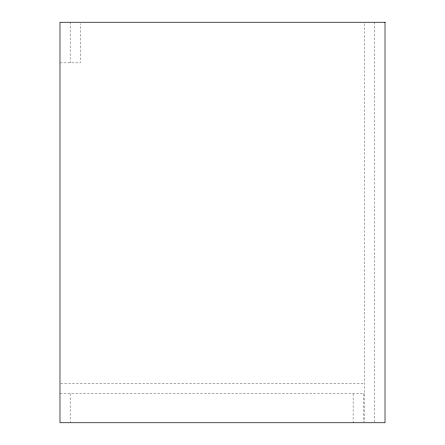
<?xml version="1.0" encoding="UTF-8"?>
<svg xmlns="http://www.w3.org/2000/svg" width="445" height="445" viewBox="0 0 445 445"><rect width="100%" height="100%" fill="white"/><g stroke="black" fill="none" stroke-linecap="round" stroke-linejoin="round"><path stroke-width="0.33" stroke-dasharray="2.23 1.67" d="M59.98 62.879L80.295 62.879L80.295 23.63M60.676 383.573L364.416 383.573M59.98 393.73L364.416 393.73M374.573 22.25L374.573 422.055M364.416 23.641L364.416 422.055M363.253 393.73L363.253 422.06M353.096 393.73L353.096 422.75M70.138 22.25L70.138 62.879M70.138 393.73L70.138 422.06"/><path stroke-width="0.67" d="M385.02 22.25L59.98 22.25L59.98 422.75L385.02 422.75L385.02 22.25"/></g></svg>
